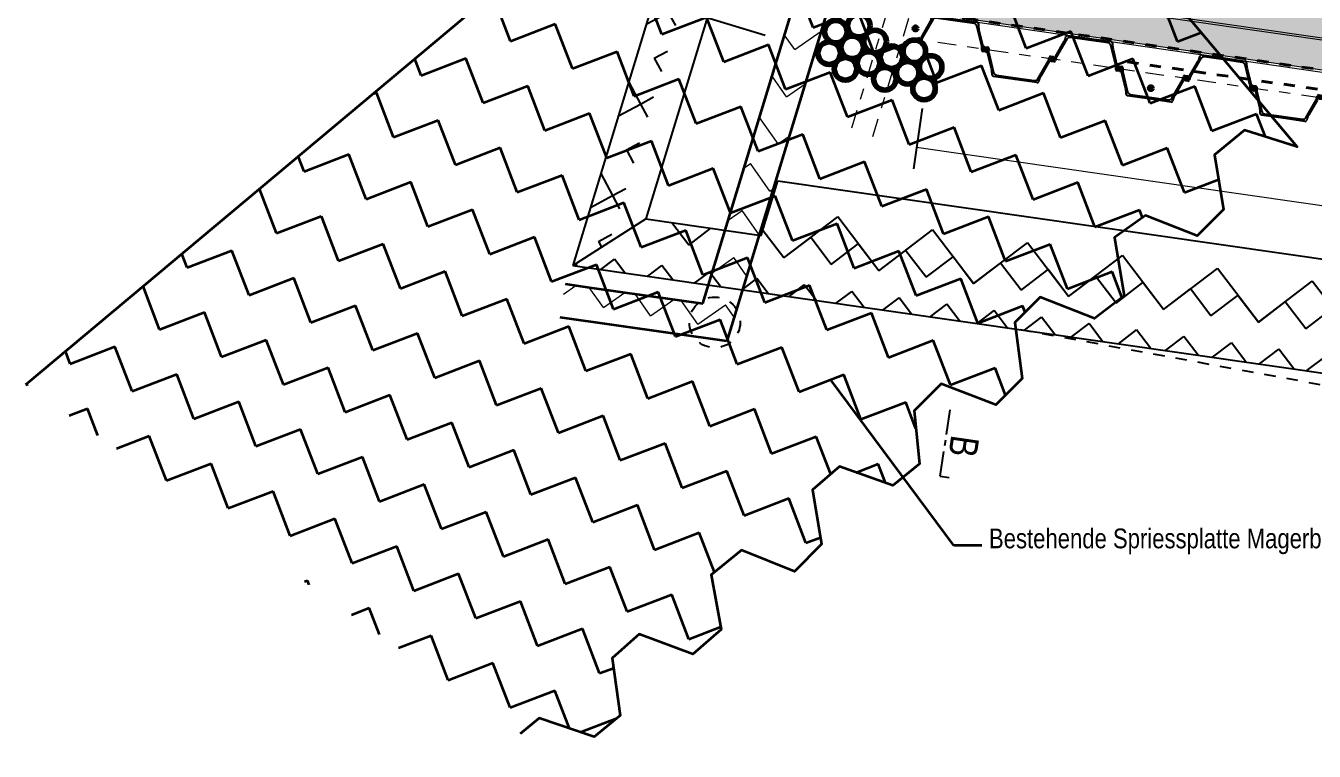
# Model space of a CAD drawing. Header units: metres. Extents: x 2681086.2 to 2681125.9, y 1225431.9 to 1225460.7.
# Drawn here: x 2681086.23 to 2681097.64, y 1225431.92 to 1225438.35 of the extents above; entities that cross this region are included whole.
import ezdxf

# ---------------------------------------------------------------- set-up
doc = ezdxf.new("R2010")
doc.units = ezdxf.units.M
doc.header["$PDMODE"] = 65
for name, pattern in [('ALL_S17', [0.025, 0, -0.025]), ('AUSGEZOGEN', [0]), ('MITTE2_S7', [0.55, 0.375, -0.175]), ('STRICHLINIE_S4', [0.165, 0.125, -0.04]), ('STRICHPUNKT2_S11', [0.245, 0.165, -0.04, 0, -0.04]), ('VERDECKT2_S2', [0.09, 0.05, -0.04])]:
    doc.linetypes.add(name, pattern=pattern)
for name, color, linetype, lineweight in [('__4Kan_Schmutz_proj_Schraffur', 11, 'AUSGEZOGEN', 13), ('AXE', 4, 'MITTE2_S7', 18), ('Beton Ansicht', 252, 'AUSGEZOGEN', 25), ('Beton geschnitten', 8, 'AUSGEZOGEN', 25), ('Beton verdeckt vorne', 252, 'STRICHLINIE_S4', 25), ('Design', 250, 'AUSGEZOGEN', 18), ('Stahl', 252, 'AUSGEZOGEN', 18), ('Standard', 7, 'AUSGEZOGEN', 13), ('Vermassung Schnitte', 7, 'AUSGEZOGEN', 18)]:
    doc.layers.add(name, color=color, linetype=linetype, lineweight=lineweight)
doc.styles.add('ARIAL', font='arial.ttf')
doc.dimstyles.new('DIMSTYLE_2', dxfattribs={"dimtxt": 0.125, "dimasz": 0.25, "dimexe": 0, "dimexo": 0, "dimgap": 0.0625, "dimtad": 2, "dimrnd": 0.005, "dimzin": 4, "dimdsep": 46, "dimtxsty": 'ARIAL', "dimblk1": 'ALL_ML_PFEIL', "dimblk2": 'ALL_ML_PFEIL', "dimsah": 1, "dimcen": 0, "dimclrd": 7, "dimclre": 7, "dimclrt": 7, "dimadec": 0, "dimazin": 0, "dimtfac": 1, "dimtdec": 0, "dimtix": 1, "dimtmove": 2, "dimatfit": 3, "dimfxl": 0, "dimtzin": 0, "dimlwd": 0, "dimlwe": 18, "dimarcsym": 0})

# ---------------------------------------------------------------- blocks, each defined once
blk = doc.blocks.new('ALL_ML_PFEIL')
at = {"color": 0, "linetype": 'ByBlock', "lineweight": -2}
for p, q in [((0, -0.5), (0, 0.5)), ((-1, 0), (0, 0)), ((0, 0), (-0.75, 0.1)), ((-0.75, -0.1), (-0.75, 0.1)), ((0, 0), (-0.75, -0.1))]:
    blk.add_line(p, q, dxfattribs=at)
blk = doc.blocks.new('*D4')
at = {"layer": 'DEFPOINTS', "color": 7, "linetype": 'AUSGEZOGEN', "lineweight": 18, "transparency": 16777216}
for p in [(2681092.784, 1225443.594), (2681094.696, 1225443.012), (2681091.441, 1225438.669)]:
    blk.add_point(p, dxfattribs=at)
at = {"layer": 'Vermassung Schnitte', "color": 7, "linetype": 'AUSGEZOGEN', "lineweight": -2, "transparency": 16777216}
for p, q in [((2681092.784, 1225443.594), (2681091.296, 1225438.714)), ((2681094.696, 1225443.012), (2681092.784, 1225443.594)), ((2681092.782, 1225438.261), (2681091.296, 1225438.714))]:
    blk.add_line(p, q, dxfattribs=at)
at = {"layer": 'Vermassung Schnitte', "color": 7, "linetype": 'AUSGEZOGEN', "lineweight": 18, "transparency": 16777216, "xscale": 0.25, "yscale": 0.25, "zscale": 0.25}
for p, rotation in [((2681092.784, 1225443.594), 73.0525), ((2681091.296, 1225438.714), 253.0525)]:
    blk.add_blockref('ALL_ML_PFEIL', p, dxfattribs=dict(at, rotation=rotation))
at = {"layer": 'Vermassung Schnitte', "color": 7, "linetype": 'AUSGEZOGEN', "lineweight": 18, "transparency": 16777216, "insert": (2681091.937, 1225441.193), "char_height": 0.125, "width": 0.4, "attachment_point": 5, "rotation": 73.0527, "style": 'ARIAL'}
blk.add_mtext('\\W0.80;\\A1;{\\A1;{5.10\\H0.082500;\\S^ ;}}', dxfattribs=at)
blk = doc.blocks.new('COMPLEXOBJECT_35')
at = {"color": 7, "linetype": 'AUSGEZOGEN', "lineweight": 25, "transparency": 33554687}
for p, q in [((296.3022, 437.9624), (296.3032, 437.9698)), ((296.3125, 437.9675), (296.3123, 437.9659)), ((296.3129, 437.9635), (296.3248, 437.9493)), ((296.3361, 437.9671), (296.3159, 437.97)), ((296.3168, 437.98), (296.3402, 437.9766)), ((296.3229, 437.9458), (296.3177, 437.9465)), ((296.3391, 437.934), (296.3404, 437.962)), ((296.3505, 437.9642), (296.3492, 437.9354)), ((296.375, 437.7831), (296.3398, 437.9269)), ((296.3499, 437.9283), (296.3932, 437.7512)), ((296.7839, 437.6947), (296.8757, 437.8523)), ((296.885, 437.8481), (296.8105, 437.7201)), ((296.8784, 437.8589), (296.8853, 437.8869)), ((296.8944, 437.8818), (296.8876, 437.8546)), ((296.8987, 437.8959), (296.922, 437.8925)), ((296.9201, 437.8827), (296.8999, 437.8856)), ((296.9057, 437.8652), (296.9211, 437.8756)), ((296.9118, 437.8606), (296.9066, 437.8614)), ((296.9224, 437.8776), (296.9227, 437.8793)), ((296.9322, 437.8789), (296.9311, 437.8715)), ((296.3795, 437.7316), (296.3793, 437.7494)), ((296.7968, 437.6891), (296.7915, 437.672))]:
    blk.add_line(p, q, dxfattribs=at)
for points in [[(296.7751, 437.6616), (296.5837, 437.6893), (296.3924, 437.717)], [(296.4181, 437.7286), (296.5859, 437.7044), (296.7537, 437.6801)]]:
    blk.add_lwpolyline(points, dxfattribs=at)
for centre, radius, start, end in [((296.3121, 437.961), 0.01, 171.7706, 212.3089), ((296.3151, 437.9681), 0.012, 81.7706, 171.7706), ((296.3205, 437.9663), 0.02, 212.3089, 261.7706), ((296.3152, 437.9654), 0.003, 171.7706, 219.7706), ((296.3155, 437.9671), 0.003, 81.7706, 171.7706), ((296.3232, 437.9479), 0.00213, 261.7706, 39.7706), ((296.3354, 437.9622), 0.005, 357.4812, 81.7706), ((296.3641, 437.9329), 0.025, 177.4812, 193.7536), ((296.3385, 437.9648), 0.012, 357.4812, 81.7706), ((296.3742, 437.9343), 0.025, 177.4812, 193.7536), ((296.8541, 437.8649), 0.025, 329.7875, 346.06), ((296.8634, 437.8606), 0.025, 329.7875, 346.06), ((296.897, 437.884), 0.012, 81.7706, 166.06), ((296.8992, 437.8806), 0.005, 81.7706, 166.06), ((296.9069, 437.8635), 0.00213, 123.7706, 261.7706), ((296.9146, 437.8804), 0.02, 261.7706, 311.2323), ((296.9197, 437.8797), 0.003, 351.7706, 81.7706), ((296.9195, 437.8781), 0.003, 303.7706, 351.7706), ((296.9203, 437.8806), 0.012, 351.7706, 81.7706), ((296.9212, 437.8729), 0.01, 311.2323, 351.7706), ((296.2293, 437.7474), 0.15, 0.7706, 13.7536), ((296.3945, 437.7318), 0.015, 180.7706, 261.7706), ((296.4224, 437.7583), 0.03, 193.7536, 261.7706), ((296.9401, 437.6446), 0.15, 149.7875, 162.7706), ((296.758, 437.7098), 0.03, 261.7706, 329.7875), ((296.7772, 437.6765), 0.015, 261.7706, 342.7706)]:
    blk.add_arc(centre, radius, start, end, dxfattribs=at)
blk = doc.blocks.new('COMPLEXOBJECT_36')
at = {"color": 7, "linetype": 'AUSGEZOGEN', "lineweight": 25, "transparency": 33554687}
for p, q in [((295.7537, 438.0658), (295.8282, 438.1937)), ((295.8547, 438.2191), (295.7629, 438.0615)), ((295.8418, 438.2248), (295.8471, 438.2418)), ((296.2887, 437.9855), (296.2454, 438.1626)), ((296.2591, 438.1822), (296.2593, 438.1644)), ((295.7329, 438.0486), (295.7175, 438.0383)), ((295.7268, 438.0532), (295.7321, 438.0525)), ((295.7442, 438.032), (295.751, 438.0592)), ((295.7602, 438.055), (295.7533, 438.027)), ((296.2636, 438.1307), (296.2988, 437.9869)), ((295.7064, 438.0349), (295.7075, 438.0424)), ((295.7162, 438.0362), (295.716, 438.0346)), ((295.7399, 438.018), (295.7166, 438.0213)), ((295.7185, 438.0312), (295.7387, 438.0283)), ((296.2882, 437.9496), (296.2894, 437.9784)), ((296.2995, 437.9799), (296.2983, 437.9519)), ((296.3218, 437.9338), (296.2984, 437.9372)), ((296.3025, 437.9467), (296.3227, 437.9438)), ((296.3257, 437.9503), (296.3138, 437.9646)), ((296.3158, 437.968), (296.321, 437.9673)), ((296.3261, 437.9463), (296.3263, 437.9479)), ((296.3364, 437.9514), (296.3354, 437.944))]:
    blk.add_line(p, q, dxfattribs=at)
for points in [[(295.8636, 438.2522), (296.0549, 438.2245), (296.2462, 438.1968)], [(296.2205, 438.1852), (296.0527, 438.2095), (295.8849, 438.2337)]]:
    blk.add_lwpolyline(points, dxfattribs=at)
for centre, radius, start, end in [((295.6985, 438.2692), 0.15, 329.7875, 342.7706), ((295.8614, 438.2373), 0.015, 81.7706, 162.7706), ((295.8806, 438.2041), 0.03, 81.7706, 149.7875), ((296.2162, 438.1555), 0.03, 13.7536, 81.7706), ((296.2441, 438.182), 0.015, 0.7706, 81.7706), ((296.4093, 438.1664), 0.15, 180.7706, 193.7536), ((295.7174, 438.0409), 0.01, 131.2323, 171.7706), ((295.724, 438.0334), 0.02, 81.7706, 131.2323), ((295.7317, 438.0503), 0.00213, 303.7706, 81.7706), ((295.7753, 438.0532), 0.025, 149.7875, 166.06), ((295.7845, 438.0489), 0.025, 149.7875, 166.06), ((295.7183, 438.0332), 0.012, 171.7706, 261.7706), ((295.7189, 438.0341), 0.003, 171.7706, 261.7706), ((295.7192, 438.0358), 0.003, 123.7706, 171.7706), ((295.7394, 438.0332), 0.005, 261.7706, 346.06), ((295.7416, 438.0298), 0.012, 261.7706, 346.06), ((296.3001, 437.9491), 0.012, 177.4812, 261.7706), ((296.2645, 437.9795), 0.025, 357.4812, 13.7536), ((296.3033, 437.9517), 0.005, 177.4812, 261.7706), ((296.2745, 437.981), 0.025, 357.4812, 13.7536), ((296.3154, 437.9659), 0.00213, 81.7706, 219.7706), ((296.3181, 437.9475), 0.02, 32.3089, 81.7706), ((296.3235, 437.9457), 0.012, 261.7706, 351.7706), ((296.3231, 437.9468), 0.003, 261.7706, 351.7706), ((296.3234, 437.9484), 0.003, 351.7706, 39.7706), ((296.3266, 437.9528), 0.01, 351.7706, 32.3089)]:
    blk.add_arc(centre, radius, start, end, dxfattribs=at)
blk = doc.blocks.new('COMPLEXOBJECT_37')
at = {"color": 7, "linetype": 'AUSGEZOGEN', "lineweight": 25, "transparency": 33554687}
for p, q in [((295.1145, 438.1342), (295.1156, 438.1416)), ((295.1249, 438.1393), (295.1246, 438.1376)), ((295.1253, 438.1353), (295.1372, 438.121)), ((295.1484, 438.1389), (295.1283, 438.1418)), ((295.1292, 438.1518), (295.1525, 438.1484)), ((295.1352, 438.1176), (295.13, 438.1183)), ((295.1515, 438.1057), (295.1527, 438.1337)), ((295.1874, 437.9549), (295.1522, 438.0987)), ((295.1628, 438.136), (295.1615, 438.1072)), ((295.1622, 438.1001), (295.2056, 437.9229)), ((295.6907, 438.0306), (295.6977, 438.0586)), ((295.7067, 438.0536), (295.7, 438.0264)), ((295.711, 438.0676), (295.7344, 438.0642)), ((295.7325, 438.0544), (295.7123, 438.0573)), ((295.718, 438.037), (295.7335, 438.0473)), ((295.7348, 438.0494), (295.735, 438.051)), ((295.7446, 438.0506), (295.7435, 438.0432)), ((295.5963, 437.8664), (295.6881, 438.0241)), ((295.6973, 438.0198), (295.6228, 437.8919)), ((295.7241, 438.0324), (295.7189, 438.0331)), ((295.1919, 437.9034), (295.1917, 437.9212)), ((295.6092, 437.8608), (295.6039, 437.8438))]:
    blk.add_line(p, q, dxfattribs=at)
for points in [[(295.5874, 437.8334), (295.3961, 437.8611), (295.2047, 437.8887)], [(295.2305, 437.9004), (295.3983, 437.8761), (295.5661, 437.8518)]]:
    blk.add_lwpolyline(points, dxfattribs=at)
for centre, radius, start, end in [((295.1244, 438.1328), 0.01, 171.7706, 212.3089), ((295.1275, 438.1399), 0.012, 81.7706, 171.7706), ((295.1329, 438.1381), 0.02, 212.3089, 261.7706), ((295.1276, 438.1372), 0.003, 171.7706, 219.7706), ((295.1278, 438.1388), 0.003, 81.7706, 171.7706), ((295.1355, 438.1197), 0.00213, 261.7706, 39.7706), ((295.1477, 438.1339), 0.005, 357.4812, 81.7706), ((295.1765, 438.1046), 0.025, 177.4812, 193.7536), ((295.1508, 438.1365), 0.012, 357.4812, 81.7706), ((295.1865, 438.1061), 0.025, 177.4812, 193.7536), ((295.7093, 438.0557), 0.012, 81.7706, 166.06), ((295.7116, 438.0524), 0.005, 81.7706, 166.06), ((295.732, 438.0514), 0.003, 351.7706, 81.7706), ((295.7318, 438.0498), 0.003, 303.7706, 351.7706), ((295.7327, 438.0524), 0.012, 351.7706, 81.7706), ((295.7336, 438.0447), 0.01, 311.2323, 351.7706), ((295.0417, 437.9192), 0.15, 0.7706, 13.7536), ((295.6665, 438.0366), 0.025, 329.7875, 346.06), ((295.6757, 438.0324), 0.025, 329.7875, 346.06), ((295.7192, 438.0352), 0.00213, 123.7706, 261.7706), ((295.727, 438.0522), 0.02, 261.7706, 311.2323), ((295.2069, 437.9036), 0.015, 180.7706, 261.7706), ((295.2347, 437.9301), 0.03, 193.7536, 261.7706), ((295.5704, 437.8815), 0.03, 261.7706, 329.7875), ((295.5896, 437.8482), 0.015, 261.7706, 342.7706), ((295.7524, 437.8164), 0.15, 149.7875, 162.7706)]:
    blk.add_arc(centre, radius, start, end, dxfattribs=at)
blk = doc.blocks.new('COMPLEXOBJECT_38')
at = {"color": 7, "linetype": 'AUSGEZOGEN', "lineweight": 25, "transparency": 33554687}
for p, q in [((294.667, 438.3909), (294.5753, 438.2333)), ((294.6542, 438.3965), (294.6594, 438.4136)), ((294.566, 438.2375), (294.6405, 438.3655)), ((295.1011, 438.1572), (295.0577, 438.3344)), ((295.0714, 438.354), (295.0717, 438.3361)), ((295.076, 438.3025), (295.1112, 438.1587)), ((294.5188, 438.2067), (294.5198, 438.2141)), ((294.5286, 438.208), (294.5283, 438.2063)), ((294.5523, 438.1897), (294.5289, 438.1931)), ((294.5453, 438.2203), (294.5299, 438.21)), ((294.5309, 438.2029), (294.551, 438.2)), ((294.5392, 438.225), (294.5444, 438.2242)), ((294.5566, 438.2038), (294.5633, 438.231)), ((294.5726, 438.2267), (294.5656, 438.1987)), ((295.1005, 438.1214), (295.1018, 438.1502)), ((295.1119, 438.1516), (295.1106, 438.1236)), ((295.1341, 438.1056), (295.1108, 438.109)), ((295.1149, 438.1185), (295.1351, 438.1156)), ((295.138, 438.1221), (295.1262, 438.1363)), ((295.1281, 438.1398), (295.1333, 438.139)), ((295.1385, 438.1181), (295.1387, 438.1197)), ((295.1488, 438.1232), (295.1477, 438.1157))]:
    blk.add_line(p, q, dxfattribs=at)
for points in [[(294.6759, 438.424), (294.8672, 438.3963), (295.0586, 438.3686)], [(295.0329, 438.357), (294.8651, 438.3812), (294.6973, 438.4055)]]:
    blk.add_lwpolyline(points, dxfattribs=at)
for centre, radius, start, end in [((294.5109, 438.441), 0.15, 329.7875, 342.7706), ((294.6738, 438.4091), 0.015, 81.7706, 162.7706), ((294.693, 438.3758), 0.03, 81.7706, 149.7875), ((295.0286, 438.3273), 0.03, 13.7536, 81.7706), ((295.0564, 438.3538), 0.015, 0.7706, 81.7706), ((295.2217, 438.3382), 0.15, 180.7706, 193.7536), ((294.5307, 438.205), 0.012, 171.7706, 261.7706), ((294.5297, 438.2127), 0.01, 131.2323, 171.7706), ((294.5363, 438.2052), 0.02, 81.7706, 131.2323), ((294.5313, 438.2059), 0.003, 171.7706, 261.7706), ((294.5315, 438.2075), 0.003, 123.7706, 171.7706), ((294.5441, 438.2221), 0.00213, 303.7706, 81.7706), ((294.5517, 438.205), 0.005, 261.7706, 346.06), ((294.554, 438.2016), 0.012, 261.7706, 346.06), ((294.5876, 438.2249), 0.025, 149.7875, 166.06), ((294.5969, 438.2207), 0.025, 149.7875, 166.06), ((295.0869, 438.1527), 0.025, 357.4812, 13.7536), ((295.1125, 438.1208), 0.012, 177.4812, 261.7706), ((295.0768, 438.1513), 0.025, 357.4812, 13.7536), ((295.1156, 438.1234), 0.005, 177.4812, 261.7706), ((295.1278, 438.1377), 0.00213, 81.7706, 219.7706), ((295.1305, 438.1193), 0.02, 32.3089, 81.7706), ((295.1359, 438.1175), 0.012, 261.7706, 351.7706), ((295.1355, 438.1185), 0.003, 261.7706, 351.7706), ((295.1357, 438.1201), 0.003, 351.7706, 39.7706), ((295.1389, 438.1246), 0.01, 351.7706, 32.3089)]:
    blk.add_arc(centre, radius, start, end, dxfattribs=at)
blk = doc.blocks.new('COMPLEXOBJECT_39')
at = {"color": 7, "linetype": 'AUSGEZOGEN', "lineweight": 25, "transparency": 33554687}
for p, q in [((293.9269, 438.306), (293.928, 438.3134)), ((293.9372, 438.311), (293.937, 438.3094)), ((293.9376, 438.3071), (293.9495, 438.2928)), ((293.9608, 438.3106), (293.9406, 438.3136)), ((293.9416, 438.3235), (293.9649, 438.3202)), ((293.9476, 438.2893), (293.9424, 438.2901)), ((293.9638, 438.2775), (293.9651, 438.3055)), ((293.9752, 438.3078), (293.9739, 438.2789)), ((293.9746, 438.2719), (294.018, 438.0947)), ((293.9997, 438.1266), (293.9645, 438.2704)), ((294.4086, 438.0382), (294.5004, 438.1958)), ((294.5097, 438.1916), (294.4352, 438.0636)), ((294.5031, 438.2024), (294.51, 438.2304)), ((294.5191, 438.2254), (294.5123, 438.1982)), ((294.5234, 438.2394), (294.5468, 438.236)), ((294.5448, 438.2262), (294.5247, 438.2291)), ((294.5304, 438.2088), (294.5458, 438.2191)), ((294.5365, 438.2041), (294.5313, 438.2049)), ((294.5471, 438.2212), (294.5474, 438.2228)), ((294.5569, 438.2224), (294.5558, 438.215)), ((294.0043, 438.0752), (294.004, 438.093)), ((294.4215, 438.0326), (294.4163, 438.0156))]:
    blk.add_line(p, q, dxfattribs=at)
for points in [[(294.3998, 438.0052), (294.2084, 438.0328), (294.0171, 438.0605)], [(294.0428, 438.0722), (294.2106, 438.0479), (294.3784, 438.0236)]]:
    blk.add_lwpolyline(points, dxfattribs=at)
for centre, radius, start, end in [((293.9368, 438.3045), 0.01, 171.7706, 212.3089), ((293.9398, 438.3117), 0.012, 81.7706, 171.7706), ((293.9452, 438.3099), 0.02, 212.3089, 261.7706), ((293.94, 438.309), 0.003, 171.7706, 219.7706), ((293.9402, 438.3106), 0.003, 81.7706, 171.7706), ((293.9479, 438.2914), 0.00213, 261.7706, 39.7706), ((293.9601, 438.3057), 0.005, 357.4812, 81.7706), ((293.9888, 438.2764), 0.025, 177.4812, 193.7536), ((293.9632, 438.3083), 0.012, 357.4812, 81.7706), ((293.9989, 438.2778), 0.025, 177.4812, 193.7536), ((294.4788, 438.2084), 0.025, 329.7875, 346.06), ((294.4881, 438.2042), 0.025, 329.7875, 346.06), ((294.5217, 438.2275), 0.012, 81.7706, 166.06), ((294.5239, 438.2241), 0.005, 81.7706, 166.06), ((294.5316, 438.207), 0.00213, 123.7706, 261.7706), ((294.5394, 438.2239), 0.02, 261.7706, 311.2323), ((294.5444, 438.2232), 0.003, 351.7706, 81.7706), ((294.5442, 438.2216), 0.003, 303.7706, 351.7706), ((294.545, 438.2241), 0.012, 351.7706, 81.7706), ((294.5459, 438.2164), 0.01, 311.2323, 351.7706), ((293.854, 438.091), 0.15, 0.7706, 13.7536), ((294.0193, 438.0754), 0.015, 180.7706, 261.7706), ((294.0471, 438.1018), 0.03, 193.7536, 261.7706), ((294.5648, 437.9882), 0.15, 149.7875, 162.7706), ((294.3827, 438.0533), 0.03, 261.7706, 329.7875), ((294.4019, 438.02), 0.015, 261.7706, 342.7706)]:
    blk.add_arc(centre, radius, start, end, dxfattribs=at)
blk = doc.blocks.new('COMPLEXOBJECT_40')
at = {"color": 7, "linetype": 'AUSGEZOGEN', "lineweight": 25, "transparency": 33554687}
for p, q in [((293.3784, 438.4093), (293.4529, 438.5372)), ((293.4794, 438.5627), (293.3876, 438.4051)), ((293.4665, 438.5683), (293.4718, 438.5853)), ((293.9134, 438.329), (293.8701, 438.5062)), ((293.8838, 438.5257), (293.884, 438.5079)), ((293.3311, 438.3785), (293.3322, 438.3859)), ((293.3576, 438.3921), (293.3422, 438.3818)), ((293.3516, 438.3967), (293.3568, 438.396)), ((293.369, 438.3755), (293.3757, 438.4027)), ((293.385, 438.3985), (293.378, 438.3705)), ((293.8883, 438.4743), (293.9235, 438.3304)), ((293.3409, 438.3797), (293.3407, 438.3781)), ((293.3646, 438.3615), (293.3413, 438.3649)), ((293.3432, 438.3747), (293.3634, 438.3718)), ((293.9129, 438.2931), (293.9141, 438.322)), ((293.9242, 438.3234), (293.923, 438.2954)), ((293.9465, 438.2774), (293.9231, 438.2807)), ((293.9273, 438.2902), (293.9474, 438.2873)), ((293.9504, 438.2938), (293.9385, 438.3081)), ((293.9405, 438.3116), (293.9457, 438.3108)), ((293.9508, 438.2899), (293.9511, 438.2915)), ((293.9612, 438.2949), (293.9601, 438.2875))]:
    blk.add_line(p, q, dxfattribs=at)
for points in [[(293.4883, 438.5957), (293.6796, 438.568), (293.8709, 438.5404)], [(293.8452, 438.5287), (293.6774, 438.553), (293.5096, 438.5773)]]:
    blk.add_lwpolyline(points, dxfattribs=at)
for centre, radius, start, end in [((293.3232, 438.6127), 0.15, 329.7875, 342.7706), ((293.4861, 438.5809), 0.015, 81.7706, 162.7706), ((293.5053, 438.5476), 0.03, 81.7706, 149.7875), ((293.8409, 438.499), 0.03, 13.7536, 81.7706), ((293.8688, 438.5255), 0.015, 0.7706, 81.7706), ((294.034, 438.5099), 0.15, 180.7706, 193.7536), ((293.3421, 438.3845), 0.01, 131.2323, 171.7706), ((293.3487, 438.3769), 0.02, 81.7706, 131.2323), ((293.3565, 438.3939), 0.00213, 303.7706, 81.7706), ((293.4, 438.3967), 0.025, 149.7875, 166.06), ((293.4092, 438.3925), 0.025, 149.7875, 166.06), ((293.343, 438.3768), 0.012, 171.7706, 261.7706), ((293.3436, 438.3777), 0.003, 171.7706, 261.7706), ((293.3439, 438.3793), 0.003, 123.7706, 171.7706), ((293.3641, 438.3767), 0.005, 261.7706, 346.06), ((293.3664, 438.3734), 0.012, 261.7706, 346.06), ((293.9249, 438.2926), 0.012, 177.4812, 261.7706), ((293.8892, 438.3231), 0.025, 357.4812, 13.7536), ((293.928, 438.2952), 0.005, 177.4812, 261.7706), ((293.8992, 438.3245), 0.025, 357.4812, 13.7536), ((293.9402, 438.3095), 0.00213, 81.7706, 219.7706), ((293.9428, 438.291), 0.02, 32.3089, 81.7706), ((293.9482, 438.2892), 0.012, 261.7706, 351.7706), ((293.9479, 438.2903), 0.003, 261.7706, 351.7706), ((293.9481, 438.2919), 0.003, 351.7706, 39.7706), ((293.9513, 438.2964), 0.01, 351.7706, 32.3089)]:
    blk.add_arc(centre, radius, start, end, dxfattribs=at)

msp = doc.modelspace()

# ---------------------------------------------------------------- hatches: boundary and pattern name
at = {"layer": '__4Kan_Schmutz_proj_Schraffur', "linetype": 'AUSGEZOGEN', "lineweight": 25, "transparency": 33554687}
h = msp.add_hatch(color=254, dxfattribs=at)
h.paths.add_polyline_path([(2681100.281, 1225437.584), (2681101.461, 1225445.709), (2681101.646, 1225446.977), (2681095.608, 1225447.654), (2681095.361, 1225446.394), (2681096.987, 1225446.211), (2681096.011, 1225439.495), (2681093.741, 1225439.824), (2681093.364, 1225438.585)])
h.paths.add_polyline_path([(2681099.475, 1225438.994), (2681097.001, 1225439.352), (2681097.981, 1225446.1), (2681100.467, 1225445.821)], flags=16)
at = {"layer": 'Beton Ansicht', "linetype": 'AUSGEZOGEN', "lineweight": 13, "transparency": 33554687}
h = msp.add_hatch(dxfattribs=at)
h.set_pattern_fill('MUSTER', color=251, scale=0.3, angle=35, style=0, pattern_type=2)
h.set_pattern_definition([(35, (2680800.933, 1225000.674), (0.07367268, 0.41781854), [0.3, -0.3]), (125, (2680800.933, 1225000.674), (-0.41781854, 0.07367268), [0.3, -0.3])])
h.paths.add_polyline_path([(2681091.008, 1225436.059), (2681090.965, 1225435.762), (2681092.44, 1225435.552), (2681094.664, 1225442.852), (2681096.816, 1225453.797), (2681096.601, 1225453.994), (2681094.516, 1225443.396), (2681092.228, 1225435.885)], flags=0)
at = {"layer": 'Beton Ansicht', "transparency": 33554687}
h = msp.add_hatch(dxfattribs=at)
h.set_pattern_fill('MUSTER', color=256, scale=0.3, angle=298.05, style=0, pattern_type=2)
h.set_pattern_definition([(298.05, (2680801.597, 1224999.591), (0.40583384, -0.1236887), [0.3, -0.3]), (28.05, (2680801.597, 1224999.591), (0.1236887, 0.40583384), [0.3, -0.3])])
h.paths.add_polyline_path([(2681092.307, 1225439.405), (2681092.046, 1225439.405), (2681091.076, 1225436.223), (2681091.4, 1225436.429)], flags=0)
h = msp.add_hatch(dxfattribs=at)
h.set_pattern_fill('MUSTER', color=256, scale=0.6, angle=298.05, style=0, pattern_type=2)
h.set_pattern_definition([(298.05, (2680802.409, 1224999.343), (0.8116677, -0.2473774), [0.6, -0.6]), (28.05, (2680802.409, 1224999.343), (0.2473774, 0.8116677), [0.6, -0.6])])
h.paths.add_polyline_path([(2681091.724, 1225436.635), (2681092.568, 1225439.405), (2681092.046, 1225439.405), (2681091.076, 1225436.223)], flags=0)
h = msp.add_hatch(dxfattribs=at)
h.set_pattern_fill('MUSTER', color=256, scale=0.6, angle=37.27, style=0, pattern_type=2)
h.set_pattern_definition([(37.27, (2680801.014, 1225001.52), (0.1141313, 0.8408175), [0.6, -0.6]), (127.27, (2680801.014, 1225001.52), (-0.8408175, 0.1141313), [0.6, -0.6])])
h.paths.add_polyline_path([(2681091.076, 1225436.223), (2681106.162, 1225434.059), (2681106.304, 1225435.049), (2681092.893, 1225436.972), (2681092.746, 1225436.488), (2681091.724, 1225436.635)], flags=0)
h = msp.add_hatch(dxfattribs=at)
h.set_pattern_fill('MUSTER', color=256, scale=0.3, angle=37.27, style=0, pattern_type=2)
h.set_pattern_definition([(37.27, (2680800.9, 1225000.679), (0.05706566, 0.42040874), [0.3, -0.3]), (127.27, (2680800.9, 1225000.679), (-0.42040874, 0.05706566), [0.3, -0.3])])
h.paths.add_polyline_path([(2681091.076, 1225436.223), (2681106.162, 1225434.059), (2681106.258, 1225434.709), (2681092.847, 1225436.633), (2681092.707, 1225436.295), (2681091.4, 1225436.429)], flags=0)
at = {"layer": 'Standard', "linetype": 'AUSGEZOGEN', "lineweight": 35, "transparency": 33554687}
h = msp.add_hatch(dxfattribs=at)
h.set_pattern_fill('MUSTER', color=252, scale=0.4242, angle=21, style=0, pattern_type=2)
h.set_pattern_definition([(21, (2680801.274, 1225000.934), (0.24400513, 0.5480445), [0.4242, -0.4242]), (111, (2680801.274, 1225000.934), (-0.5480445, 0.24400513), [0.4242, -0.4242])])
h.paths.add_polyline_path([(2681086.231, 1225435.167), (2681090.61, 1225432.071), (2681090.779, 1225432.209), (2681091.267, 1225432.045), (2681091.495, 1225432.233), (2681091.424, 1225432.741), (2681091.664, 1225432.956), (2681092.139, 1225432.777), (2681092.39, 1225432.995), (2681092.303, 1225433.48), (2681092.572, 1225433.7), (2681093.04, 1225433.51), (2681093.28, 1225433.751), (2681093.201, 1225434.233), (2681093.439, 1225434.442), (2681093.911, 1225434.273), (2681094.149, 1225434.465), (2681094.1, 1225434.934), (2681094.34, 1225435.175), (2681094.824, 1225434.987), (2681095.057, 1225435.22), (2681094.991, 1225435.717), (2681095.217, 1225435.943), (2681095.698, 1225435.753), (2681095.96, 1225435.955), (2681095.874, 1225436.472), (2681096.15, 1225436.665), (2681096.608, 1225436.484), (2681096.841, 1225436.718), (2681096.761, 1225437.202), (2681097.027, 1225437.423), (2681097.493, 1225437.274), (2681093.882, 1225441.58)], flags=0)

# ---------------------------------------------------------------- linework, layer by layer
at = {"layer": 'AXE', "color": 52, "linetype": 'AUSGEZOGEN', "transparency": 33554687}
for p, q in [((2681094.737, 1225438.138), (2681094.727, 1225438.14)), ((2681094.727, 1225438.14), (2681094.737, 1225438.138)), ((2681094.733, 1225438.144), (2681094.731, 1225438.134)), ((2681094.731, 1225438.134), (2681094.733, 1225438.144)), ((2681095.331, 1225438.051), (2681095.321, 1225438.055)), ((2681095.331, 1225438.051), (2681095.321, 1225438.055)), ((2681095.321, 1225438.054), (2681095.331, 1225438.053)), ((2681095.321, 1225438.054), (2681095.331, 1225438.053)), ((2681095.321, 1225438.052), (2681095.331, 1225438.054)), ((2681095.321, 1225438.054), (2681095.331, 1225438.053)), ((2681095.331, 1225438.053), (2681095.321, 1225438.054)), ((2681095.324, 1225438.049), (2681095.328, 1225438.058)), ((2681095.324, 1225438.049), (2681095.328, 1225438.058)), ((2681095.325, 1225438.048), (2681095.327, 1225438.058)), ((2681095.325, 1225438.048), (2681095.327, 1225438.058)), ((2681095.327, 1225438.048), (2681095.325, 1225438.058)), ((2681095.325, 1225438.048), (2681095.327, 1225438.058)), ((2681095.327, 1225438.058), (2681095.325, 1225438.048)), ((2681095.925, 1225437.967), (2681095.915, 1225437.968)), ((2681095.915, 1225437.968), (2681095.925, 1225437.967)), ((2681095.921, 1225437.972), (2681095.919, 1225437.962)), ((2681095.919, 1225437.962), (2681095.921, 1225437.972)), ((2681096.518, 1225437.88), (2681096.509, 1225437.883)), ((2681096.518, 1225437.88), (2681096.509, 1225437.883)), ((2681096.509, 1225437.882), (2681096.519, 1225437.881)), ((2681096.509, 1225437.882), (2681096.519, 1225437.881)), ((2681096.509, 1225437.881), (2681096.519, 1225437.882)), ((2681096.509, 1225437.882), (2681096.519, 1225437.881)), ((2681096.519, 1225437.881), (2681096.509, 1225437.882)), ((2681096.512, 1225437.877), (2681096.515, 1225437.886)), ((2681096.512, 1225437.877), (2681096.515, 1225437.886)), ((2681096.513, 1225437.877), (2681096.514, 1225437.886)), ((2681096.513, 1225437.877), (2681096.514, 1225437.886)), ((2681096.515, 1225437.877), (2681096.513, 1225437.886)), ((2681096.513, 1225437.877), (2681096.514, 1225437.886)), ((2681096.514, 1225437.886), (2681096.513, 1225437.877)), ((2681097.112, 1225437.795), (2681097.103, 1225437.796)), ((2681097.103, 1225437.796), (2681097.112, 1225437.795)), ((2681097.108, 1225437.801), (2681097.107, 1225437.791)), ((2681097.107, 1225437.791), (2681097.108, 1225437.801))]:
    msp.add_line(p, q, dxfattribs=at)
at = {"layer": 'Beton Ansicht', "color": 251, "linetype": 'AUSGEZOGEN', "lineweight": 35, "transparency": 33554687}
for p, q in [((2681092.228, 1225435.885), (2681094.516, 1225443.396)), ((2681094.664, 1225442.852), (2681092.44, 1225435.552))]:
    msp.add_line(p, q, dxfattribs=at)
at = {"layer": 'Beton Ansicht', "color": 251, "linetype": 'VERDECKT2_S2', "lineweight": 25, "transparency": 33554687}
msp.add_circle((2681092.334, 1225435.718), 0.225, dxfattribs=at)
msp.add_circle((2681092.334, 1225435.718), 0.225, dxfattribs=at)
at = {"layer": 'Beton geschnitten', "transparency": 33554687}
for p, q in [((2681092.046, 1225439.405), (2681091.076, 1225436.223)), ((2681092.568, 1225439.405), (2681091.724, 1225436.635)), ((2681092.746, 1225436.488), (2681092.893, 1225436.972)), ((2681092.893, 1225436.972), (2681106.304, 1225435.049)), ((2681091.076, 1225436.223), (2681091.724, 1225436.635)), ((2681091.724, 1225436.635), (2681092.746, 1225436.488)), ((2681091.076, 1225436.223), (2681106.162, 1225434.059))]:
    msp.add_line(p, q, dxfattribs=at)
at = {"layer": 'Beton geschnitten', "color": 250, "linetype": 'ALL_S17', "lineweight": 25, "transparency": 33554687}
msp.add_lwpolyline([(2681095.038, 1225435.656), (2681098.99, 1225434.931), (2681102.373, 1225433.231), (2681106.705, 1225431.917)], dxfattribs=at)
at = {"layer": 'Beton verdeckt vorne', "color": 251, "linetype": 'AUSGEZOGEN', "lineweight": 35, "transparency": 33554687}
for p, q in [((2681091.008, 1225436.059), (2681091.225, 1225436.028)), ((2681091.225, 1225436.028), (2681092.228, 1225435.885)), ((2681092.44, 1225435.552), (2681090.965, 1225435.762))]:
    msp.add_line(p, q, dxfattribs=at)
at = {"layer": 'Design', "color": 7, "linetype": 'VERDECKT2_S2', "lineweight": 13, "transparency": 33554687}
for points in [[(2681093.32, 1225438.352), (2681093.311, 1225438.326), (2681093.305, 1225438.299), (2681093.307, 1225438.273), (2681093.318, 1225438.248), (2681093.338, 1225438.231), (2681093.357, 1225438.212), (2681093.381, 1225438.2), (2681093.407, 1225438.198), (2681093.433, 1225438.194), (2681093.455, 1225438.208), (2681093.475, 1225438.225), (2681093.492, 1225438.245), (2681093.506, 1225438.266), (2681093.509, 1225438.293), (2681093.509, 1225438.32), (2681093.498, 1225438.341), (2681093.488, 1225438.36)], [(2681093.498, 1225438.255), (2681093.517, 1225438.271), (2681093.512, 1225438.296), (2681093.506, 1225438.319), (2681093.496, 1225438.343), (2681093.482, 1225438.366)], [(2681093.508, 1225438.351), (2681093.51, 1225438.325), (2681093.521, 1225438.3), (2681093.541, 1225438.283), (2681093.56, 1225438.265), (2681093.584, 1225438.252), (2681093.61, 1225438.251), (2681093.636, 1225438.246), (2681093.658, 1225438.26), (2681093.678, 1225438.278), (2681093.695, 1225438.297), (2681093.709, 1225438.318), (2681093.712, 1225438.345), (2681093.712, 1225438.372)], [(2681093.846, 1225438.168), (2681093.865, 1225438.184), (2681093.859, 1225438.209), (2681093.854, 1225438.232), (2681093.844, 1225438.256), (2681093.83, 1225438.279), (2681093.808, 1225438.293), (2681093.781, 1225438.303), (2681093.753, 1225438.308), (2681093.727, 1225438.307), (2681093.703, 1225438.303), (2681093.686, 1225438.282), (2681093.668, 1225438.265), (2681093.659, 1225438.239), (2681093.653, 1225438.212), (2681093.655, 1225438.186), (2681093.665, 1225438.161), (2681093.686, 1225438.144), (2681093.705, 1225438.125), (2681093.729, 1225438.112), (2681093.755, 1225438.111), (2681093.781, 1225438.107), (2681093.803, 1225438.121), (2681093.822, 1225438.138), (2681093.84, 1225438.158), (2681093.854, 1225438.179), (2681093.856, 1225438.206), (2681093.856, 1225438.233), (2681093.846, 1225438.254), (2681093.836, 1225438.273)], [(2681093.701, 1225438.307), (2681093.72, 1225438.323), (2681093.715, 1225438.348)], [(2681093.435, 1225438.15), (2681093.422, 1225438.173), (2681093.4, 1225438.187), (2681093.374, 1225438.2), (2681093.347, 1225438.208), (2681093.319, 1225438.211), (2681093.295, 1225438.199), (2681093.276, 1225438.18), (2681093.265, 1225438.154), (2681093.25, 1225438.132), (2681093.241, 1225438.106), (2681093.247, 1225438.08), (2681093.255, 1225438.056), (2681093.271, 1225438.036), (2681093.294, 1225438.02), (2681093.319, 1225438.009), (2681093.345, 1225437.999), (2681093.373, 1225437.999), (2681093.399, 1225438.008), (2681093.416, 1225438.029), (2681093.433, 1225438.048), (2681093.45, 1225438.069), (2681093.448, 1225438.095), (2681093.449, 1225438.123), (2681093.449, 1225438.15), (2681093.43, 1225438.169), (2681093.409, 1225438.185), (2681093.383, 1225438.195), (2681093.371, 1225438.202)], [(2681093.643, 1225438.116), (2681093.662, 1225438.132), (2681093.656, 1225438.157), (2681093.651, 1225438.18), (2681093.641, 1225438.204), (2681093.627, 1225438.226), (2681093.605, 1225438.241), (2681093.578, 1225438.251), (2681093.55, 1225438.256), (2681093.524, 1225438.255), (2681093.5, 1225438.251), (2681093.483, 1225438.23), (2681093.465, 1225438.212), (2681093.456, 1225438.187), (2681093.45, 1225438.16), (2681093.452, 1225438.134), (2681093.462, 1225438.109), (2681093.483, 1225438.092), (2681093.502, 1225438.073), (2681093.526, 1225438.06), (2681093.552, 1225438.059), (2681093.578, 1225438.055), (2681093.6, 1225438.069), (2681093.619, 1225438.086), (2681093.637, 1225438.105), (2681093.651, 1225438.127), (2681093.653, 1225438.154), (2681093.653, 1225438.181), (2681093.643, 1225438.202), (2681093.633, 1225438.221)], [(2681094.193, 1225438.081), (2681094.212, 1225438.097), (2681094.207, 1225438.122), (2681094.201, 1225438.145), (2681094.192, 1225438.169), (2681094.177, 1225438.192), (2681094.155, 1225438.206), (2681094.129, 1225438.216), (2681094.101, 1225438.221), (2681094.074, 1225438.22), (2681094.051, 1225438.216), (2681094.034, 1225438.195), (2681094.016, 1225438.178), (2681094.007, 1225438.152), (2681094, 1225438.125), (2681094.002, 1225438.099), (2681094.013, 1225438.074), (2681094.033, 1225438.057), (2681094.053, 1225438.038), (2681094.076, 1225438.025), (2681094.102, 1225438.024), (2681094.129, 1225438.02), (2681094.15, 1225438.034), (2681094.17, 1225438.051), (2681094.187, 1225438.071), (2681094.201, 1225438.092), (2681094.204, 1225438.119), (2681094.204, 1225438.146), (2681094.194, 1225438.167), (2681094.184, 1225438.186)], [(2681093.579, 1225438.01), (2681093.566, 1225438.034), (2681093.544, 1225438.048), (2681093.518, 1225438.061), (2681093.492, 1225438.069), (2681093.464, 1225438.072), (2681093.44, 1225438.06), (2681093.421, 1225438.04), (2681093.409, 1225438.015), (2681093.395, 1225437.993), (2681093.386, 1225437.966), (2681093.391, 1225437.941), (2681093.4, 1225437.916), (2681093.416, 1225437.896), (2681093.439, 1225437.881), (2681093.464, 1225437.87), (2681093.49, 1225437.86), (2681093.518, 1225437.86), (2681093.544, 1225437.868), (2681093.56, 1225437.89), (2681093.578, 1225437.909), (2681093.594, 1225437.93), (2681093.593, 1225437.956), (2681093.594, 1225437.984), (2681093.593, 1225438.011), (2681093.574, 1225438.03), (2681093.553, 1225438.046), (2681093.528, 1225438.056), (2681093.516, 1225438.063)], [(2681093.783, 1225438.063), (2681093.769, 1225438.086), (2681093.747, 1225438.1), (2681093.721, 1225438.113), (2681093.695, 1225438.121), (2681093.667, 1225438.124), (2681093.643, 1225438.112), (2681093.624, 1225438.093), (2681093.613, 1225438.067), (2681093.598, 1225438.045), (2681093.589, 1225438.018), (2681093.594, 1225437.993), (2681093.603, 1225437.968), (2681093.619, 1225437.949), (2681093.642, 1225437.933), (2681093.667, 1225437.922), (2681093.693, 1225437.912), (2681093.721, 1225437.912), (2681093.747, 1225437.921), (2681093.763, 1225437.942), (2681093.781, 1225437.961), (2681093.798, 1225437.982), (2681093.796, 1225438.008), (2681093.797, 1225438.036), (2681093.796, 1225438.063), (2681093.778, 1225438.082), (2681093.756, 1225438.098), (2681093.731, 1225438.108), (2681093.719, 1225438.115)], [(2681093.99, 1225438.029), (2681094.009, 1225438.045), (2681094.004, 1225438.07), (2681093.998, 1225438.093), (2681093.989, 1225438.117), (2681093.974, 1225438.139), (2681093.952, 1225438.154), (2681093.926, 1225438.164), (2681093.898, 1225438.169), (2681093.871, 1225438.168), (2681093.848, 1225438.163), (2681093.831, 1225438.143), (2681093.813, 1225438.125), (2681093.804, 1225438.1), (2681093.797, 1225438.073), (2681093.799, 1225438.047), (2681093.81, 1225438.022), (2681093.83, 1225438.005), (2681093.85, 1225437.986), (2681093.873, 1225437.973), (2681093.899, 1225437.972), (2681093.926, 1225437.968), (2681093.947, 1225437.981), (2681093.967, 1225437.999), (2681093.984, 1225438.018), (2681093.998, 1225438.04), (2681094.001, 1225438.067), (2681094.001, 1225438.094), (2681093.991, 1225438.115), (2681093.981, 1225438.134)], [(2681094.338, 1225437.942), (2681094.357, 1225437.958), (2681094.351, 1225437.983), (2681094.346, 1225438.006), (2681094.336, 1225438.03), (2681094.322, 1225438.052), (2681094.3, 1225438.067), (2681094.273, 1225438.077), (2681094.246, 1225438.082), (2681094.219, 1225438.081), (2681094.196, 1225438.076), (2681094.178, 1225438.056), (2681094.16, 1225438.038), (2681094.151, 1225438.013), (2681094.145, 1225437.986), (2681094.147, 1225437.96), (2681094.158, 1225437.935), (2681094.178, 1225437.918), (2681094.197, 1225437.899), (2681094.221, 1225437.886), (2681094.247, 1225437.885), (2681094.273, 1225437.881), (2681094.295, 1225437.894), (2681094.315, 1225437.912), (2681094.332, 1225437.931), (2681094.346, 1225437.953), (2681094.349, 1225437.98), (2681094.349, 1225438.007), (2681094.338, 1225438.028), (2681094.328, 1225438.047)], [(2681093.927, 1225437.923), (2681093.914, 1225437.947), (2681093.892, 1225437.961), (2681093.866, 1225437.974), (2681093.839, 1225437.982), (2681093.812, 1225437.985), (2681093.788, 1225437.973), (2681093.768, 1225437.953), (2681093.757, 1225437.928), (2681093.742, 1225437.906), (2681093.733, 1225437.879), (2681093.739, 1225437.854), (2681093.748, 1225437.829), (2681093.764, 1225437.809), (2681093.786, 1225437.794), (2681093.812, 1225437.783), (2681093.838, 1225437.773), (2681093.865, 1225437.773), (2681093.891, 1225437.781), (2681093.908, 1225437.803), (2681093.925, 1225437.822), (2681093.942, 1225437.843), (2681093.94, 1225437.869), (2681093.941, 1225437.897), (2681093.941, 1225437.924), (2681093.922, 1225437.943), (2681093.901, 1225437.959), (2681093.876, 1225437.969), (2681093.863, 1225437.976)], [(2681094.13, 1225437.976), (2681094.117, 1225437.999), (2681094.095, 1225438.013), (2681094.069, 1225438.026), (2681094.042, 1225438.034), (2681094.015, 1225438.037), (2681093.991, 1225438.025), (2681093.971, 1225438.005), (2681093.96, 1225437.98), (2681093.945, 1225437.958), (2681093.936, 1225437.931), (2681093.942, 1225437.906), (2681093.951, 1225437.881), (2681093.967, 1225437.862), (2681093.989, 1225437.846), (2681094.015, 1225437.835), (2681094.041, 1225437.825), (2681094.068, 1225437.825), (2681094.094, 1225437.834), (2681094.111, 1225437.855), (2681094.128, 1225437.874), (2681094.145, 1225437.895), (2681094.143, 1225437.921), (2681094.144, 1225437.949), (2681094.144, 1225437.976), (2681094.125, 1225437.995), (2681094.104, 1225438.011), (2681094.079, 1225438.021), (2681094.066, 1225438.028)], [(2681094.275, 1225437.836), (2681094.262, 1225437.86), (2681094.24, 1225437.874), (2681094.214, 1225437.887), (2681094.187, 1225437.895), (2681094.159, 1225437.898), (2681094.135, 1225437.885), (2681094.116, 1225437.866), (2681094.105, 1225437.841), (2681094.09, 1225437.819), (2681094.081, 1225437.792), (2681094.087, 1225437.767), (2681094.095, 1225437.742), (2681094.111, 1225437.722), (2681094.134, 1225437.707), (2681094.159, 1225437.696), (2681094.185, 1225437.686), (2681094.213, 1225437.686), (2681094.239, 1225437.694), (2681094.256, 1225437.716), (2681094.273, 1225437.735), (2681094.29, 1225437.756), (2681094.288, 1225437.782), (2681094.289, 1225437.81), (2681094.289, 1225437.837), (2681094.27, 1225437.856), (2681094.249, 1225437.872), (2681094.223, 1225437.882), (2681094.211, 1225437.888)]]:
    msp.add_lwpolyline(points, dxfattribs=at)
at = {"layer": 'Design', "color": 52, "linetype": 'AUSGEZOGEN', "lineweight": 100, "transparency": 33554687}
for centre in [(2681093.61, 1225438.348), (2681093.407, 1225438.295), (2681093.754, 1225438.208), (2681093.348, 1225438.104), (2681093.551, 1225438.156), (2681094.102, 1225438.121), (2681093.493, 1225437.965), (2681093.696, 1225438.017), (2681093.899, 1225438.069), (2681094.247, 1225437.982), (2681093.84, 1225437.878), (2681094.043, 1225437.93), (2681094.188, 1225437.791)]:
    msp.add_circle(centre, 0.1, dxfattribs=at)
at = {"layer": 'Stahl', "transparency": 33554687}
for p, q in [((2681093.927, 1225438.769), (2681103.205, 1225437.427)), ((2681093.93, 1225438.788), (2681103.208, 1225437.445)), ((2681093.887, 1225438.491), (2681103.165, 1225437.148)), ((2681093.89, 1225438.51), (2681103.168, 1225437.167))]:
    msp.add_line(p, q, dxfattribs=at)
at = {"layer": 'Standard', "color": 94, "linetype": 'VERDECKT2_S2', "lineweight": 40, "transparency": 33554687}
for p, q in [((2681093.774, 1225438.526), (2681104.733, 1225436.94)), ((2681095.99, 1225438.027), (2681097.177, 1225437.857)), ((2681097.177, 1225437.857), (2681099.553, 1225437.516))]:
    msp.add_line(p, q, dxfattribs=at)
at = {"layer": 'Standard', "color": 7, "linetype": 'AUSGEZOGEN', "lineweight": 25, "transparency": 33554687}
for p, q in [((2681094.17, 1225437.613), (2681094.094, 1225437.079)), ((2681094.416, 1225434.943), (2681094.384, 1225434.724)), ((2681094.377, 1225434.674), (2681094.369, 1225434.624)), ((2681094.377, 1225434.674), (2681094.377, 1225434.674)), ((2681094.33, 1225434.355), (2681094.362, 1225434.574)), ((2681094.33, 1225434.355), (2681094.412, 1225434.344))]:
    msp.add_line(p, q, dxfattribs=at)
at = {"layer": 'Standard', "color": 7, "linetype": 'AUSGEZOGEN', "lineweight": 13, "transparency": 33554687}
msp.add_line((2681094.121, 1225437.27), (2681106.371, 1225435.513), dxfattribs=at)
at = {"layer": 'Standard', "color": 252, "linetype": 'AUSGEZOGEN', "lineweight": 35, "transparency": 33554687}
for p, q in [((2681094.451, 1225433.741), (2681093.36, 1225435.213)), ((2681094.701, 1225433.741), (2681094.451, 1225433.741))]:
    msp.add_line(p, q, dxfattribs=at)
msp.add_lwpolyline([(2681086.231, 1225435.167), (2681093.882, 1225441.58), (2681097.493, 1225437.274), (2681097.027, 1225437.423), (2681096.761, 1225437.202), (2681096.841, 1225436.718), (2681096.608, 1225436.484), (2681096.15, 1225436.665), (2681095.874, 1225436.472), (2681095.96, 1225435.955), (2681095.698, 1225435.753), (2681095.217, 1225435.943), (2681094.991, 1225435.717), (2681095.057, 1225435.22), (2681094.824, 1225434.987), (2681094.34, 1225435.175), (2681094.1, 1225434.934), (2681094.149, 1225434.465), (2681093.911, 1225434.273), (2681093.439, 1225434.442), (2681093.201, 1225434.233), (2681093.28, 1225433.751), (2681093.04, 1225433.51), (2681092.572, 1225433.7), (2681092.303, 1225433.48), (2681092.39, 1225432.995), (2681092.139, 1225432.777), (2681091.664, 1225432.956), (2681091.424, 1225432.741), (2681091.495, 1225432.233), (2681091.267, 1225432.045), (2681090.779, 1225432.209), (2681090.61, 1225432.071)], dxfattribs=at)
at = {"layer": 'Standard', "color": 7, "linetype": 'AUSGEZOGEN', "lineweight": 25, "transparency": 33554687}
msp.add_lwpolyline([(2681094.369, 1225434.624), (2681094.369, 1225434.624)], close=True, dxfattribs=at)
at = {"layer": 'Standard', "color": 132, "linetype": 'AUSGEZOGEN', "lineweight": 70, "transparency": 33554687}
for centre in [(2681094.112, 1225438.324), (2681096.197, 1225437.795)]:
    msp.add_circle(centre, 0.0125, dxfattribs=at)
at = {"layer": 'Vermassung Schnitte', "color": 7, "linetype": 'STRICHPUNKT2_S11', "lineweight": 18, "transparency": 33554687}
for p, q in [((2681093.547, 1225437.442), (2681095.198, 1225442.85)), ((2681093.734, 1225437.366), (2681095.391, 1225442.796)), ((2681094.309, 1225438.201), (2681108.557, 1225436.139))]:
    msp.add_line(p, q, dxfattribs=at)

# ---------------------------------------------------------------- block references
at = {"color": 7, "linetype": 'AUSGEZOGEN', "lineweight": 25, "transparency": 33554687}
for name in ['COMPLEXOBJECT_40', 'COMPLEXOBJECT_38', 'COMPLEXOBJECT_39', 'COMPLEXOBJECT_36', 'COMPLEXOBJECT_37', 'COMPLEXOBJECT_35']:
    msp.add_blockref(name, (2680800.786, 1224999.838), dxfattribs=at)

# ---------------------------------------------------------------- texts
at = {"layer": 'Standard', "color": 7, "linetype": 'AUSGEZOGEN', "lineweight": 25, "transparency": 33554687, "insert": (2681094.417, 1225434.637), "char_height": 0.25, "width": 0.2853, "attachment_point": 8, "rotation": 261.74349, "style": 'ARIAL'}
msp.add_mtext('\\W0.79;B', dxfattribs=at)
at = {"layer": 'Standard', "color": 252, "linetype": 'AUSGEZOGEN', "lineweight": 35, "transparency": 33554687, "insert": (2681094.709, 1225433.663), "char_height": 0.175, "width": 3.5213, "attachment_point": 7, "style": 'ARIAL'}
msp.add_mtext('\\W0.80; Bestehende Spriessplatte Magerbeton ', dxfattribs=at)

# ---------------------------------------------------------------- dimensions: what is measured, and where the dimension line sits
at = {"layer": 'Vermassung Schnitte', "color": 7, "linetype": 'AUSGEZOGEN', "lineweight": 18, "transparency": 33554687}
dim = msp.add_linear_dim(base=(2681091.296, 1225438.714), p1=(2681094.696, 1225443.012), p2=(2681092.782, 1225438.261), angle=253.0525, dimstyle='DIMSTYLE_2', override={"dimpost": '<>', "dimclrd": 7, "dimclre": 7, "dimclrt": 7, "dimlwd": 0, "dimlwe": 18}, dxfattribs=at)
dim.commit()
dim.dimension.update_dxf_attribs({"geometry": '*D4', "text_midpoint": (2681091.937, 1225441.193), "dimtype": 160})

doc.saveas('drawing.dxf')
